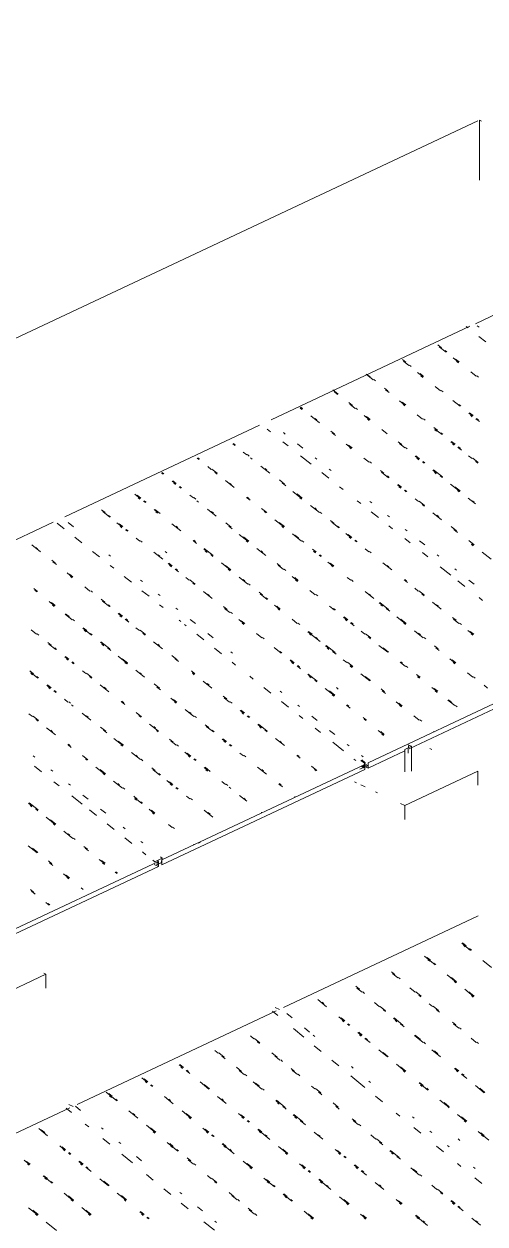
# Paper-space layout '03 3D Building and Roof' of a CAD drawing. Header units: millimetres. Extents: x 5 to 415, y 5 to 292.
# Drawn here: x 256.54 to 265.21, y 74.84 to 97.36 of the extents above; entities that cross this region are included whole.
import ezdxf

# ---------------------------------------------------------------- set-up
doc = ezdxf.new("R2010")
doc.units = ezdxf.units.MM
doc.layers.add('EXISTING', color=7, linetype='Continuous')
picture_1 = doc.add_image_def('image3.png', size_in_pixel=(1577, 763))

# ---------------------------------------------------------------- blocks, each defined once
blk = doc.blocks.new('SHEET_03')
at = {"layer": 'EXISTING', "color": 250, "lineweight": 9}
for p, q in [((226.052, 77.226), (265.07, 95.544)), ((265.102, 95.559), (265.102, 94.435)), ((265.102, 95.559), (265.141, 95.541)), ((265.024, 91.739), (268.799, 93.512)), ((261.185, 89.937), (264.923, 91.692)), ((264.854, 91.686), (264.888, 91.659)), ((265.094, 91.673), (265.061, 91.699)), ((265.087, 91.501), (265.22, 91.396)), ((264.388, 91.287), (264.322, 91.34)), ((264.343, 91.307), (264.476, 91.202)), ((264.488, 91.208), (264.455, 91.234)), ((263.72, 91.015), (263.653, 91.067)), ((263.674, 91.035), (263.773, 90.956)), ((264.608, 91.097), (264.708, 91.018)), ((264.72, 91.023), (264.654, 91.076)), ((264.705, 91.004), (264.672, 91.03)), ((262.972, 90.789), (263.105, 90.684)), ((263.051, 90.743), (263.017, 90.769)), ((263.819, 90.936), (263.786, 90.962)), ((263.939, 90.825), (264.039, 90.746)), ((264.052, 90.751), (263.985, 90.804)), ((264.036, 90.732), (264.003, 90.758)), ((264.94, 90.833), (265.04, 90.754)), ((265.086, 90.734), (265.052, 90.76)), ((263.15, 90.664), (263.117, 90.69)), ((263.383, 90.479), (263.316, 90.532)), ((264.271, 90.561), (264.371, 90.482)), ((262.448, 90.418), (262.349, 90.497)), ((262.369, 90.465), (262.436, 90.412)), ((263.337, 90.5), (263.403, 90.447)), ((264.417, 90.462), (264.383, 90.488)), ((261.764, 90.126), (261.73, 90.153)), ((261.734, 90.166), (261.767, 90.14)), ((261.776, 90.132), (261.743, 90.158)), ((261.779, 90.146), (261.746, 90.172)), ((262.714, 90.207), (262.647, 90.26)), ((262.668, 90.228), (262.768, 90.149)), ((262.711, 90.194), (262.677, 90.22)), ((262.813, 90.128), (262.78, 90.154)), ((263.602, 90.289), (263.702, 90.21)), ((263.715, 90.216), (263.648, 90.269)), ((263.699, 90.196), (263.666, 90.223)), ((264.603, 90.298), (264.736, 90.192)), ((264.749, 90.198), (264.715, 90.225)), ((261.933, 90.008), (262.099, 89.877)), ((262.045, 89.935), (262.012, 89.961)), ((262.934, 90.017), (263.033, 89.938)), ((263.046, 89.944), (262.979, 89.996)), ((263.03, 89.924), (262.997, 89.951)), ((263.934, 90.026), (264.034, 89.947)), ((264.08, 89.926), (264.047, 89.952)), ((264.902, 90.061), (264.968, 90.008)), ((264.981, 90.014), (264.915, 90.067)), ((264.965, 89.994), (264.932, 90.021)), ((265.035, 89.955), (265.101, 89.903)), ((265.081, 89.935), (265.047, 89.961)), ((257.309, 88.117), (260.969, 89.836)), ((261.11, 89.76), (261.177, 89.708)), ((261.45, 89.668), (261.417, 89.695)), ((262.377, 89.672), (262.31, 89.724)), ((262.331, 89.692), (262.397, 89.639)), ((263.266, 89.754), (263.365, 89.675)), ((264.312, 89.742), (264.246, 89.794)), ((264.296, 89.722), (264.263, 89.749)), ((264.266, 89.762), (264.399, 89.657)), ((264.412, 89.663), (264.378, 89.689)), ((260.466, 89.487), (260.499, 89.461)), ((260.509, 89.453), (260.475, 89.48)), ((260.512, 89.467), (260.479, 89.493)), ((261.409, 89.523), (261.509, 89.444)), ((261.782, 89.405), (261.682, 89.484)), ((262.597, 89.481), (262.696, 89.402)), ((262.709, 89.408), (262.642, 89.461)), ((262.693, 89.389), (262.66, 89.415)), ((263.643, 89.47), (263.577, 89.522)), ((263.597, 89.49), (263.697, 89.411)), ((263.64, 89.456), (263.607, 89.482)), ((263.743, 89.391), (263.71, 89.417)), ((264.565, 89.525), (264.632, 89.473)), ((264.644, 89.478), (264.578, 89.531)), ((264.628, 89.459), (264.595, 89.485)), ((264.698, 89.42), (264.764, 89.367)), ((264.74, 89.386), (264.707, 89.412)), ((264.744, 89.399), (264.71, 89.426)), ((259.797, 89.215), (259.83, 89.189)), ((259.843, 89.195), (259.81, 89.221)), ((260.665, 89.329), (260.732, 89.277)), ((260.777, 89.256), (260.744, 89.283)), ((260.798, 89.224), (260.831, 89.198)), ((261.741, 89.26), (261.94, 89.102)), ((262.048, 89.194), (262.014, 89.221)), ((262.929, 89.218), (263.028, 89.139)), ((263.896, 89.253), (263.963, 89.2)), ((263.975, 89.206), (263.909, 89.259)), ((263.96, 89.187), (263.926, 89.213)), ((264.897, 89.262), (264.964, 89.209)), ((265.076, 89.136), (264.976, 89.215)), ((259.996, 89.057), (260.063, 89.005)), ((260.175, 88.931), (260.075, 89.01)), ((260.129, 88.952), (260.162, 88.926)), ((260.997, 89.066), (261.163, 88.934)), ((261.109, 88.993), (261.076, 89.019)), ((262.313, 88.983), (262.28, 89.01)), ((263.074, 89.119), (263.041, 89.145)), ((263.306, 88.934), (263.24, 88.987)), ((263.261, 88.955), (263.393, 88.849)), ((264.029, 89.148), (264.062, 89.121)), ((264.075, 89.127), (264.042, 89.154)), ((264.228, 88.99), (264.295, 88.937)), ((264.407, 88.864), (264.241, 88.996)), ((265.03, 89.156), (265.063, 89.13)), ((265.072, 89.122), (265.039, 89.149)), ((259.128, 88.943), (259.161, 88.917)), ((259.174, 88.923), (259.141, 88.949)), ((259.327, 88.785), (259.394, 88.732)), ((259.406, 88.738), (259.34, 88.791)), ((259.391, 88.719), (259.358, 88.745)), ((260.172, 88.918), (260.138, 88.944)), ((260.328, 88.794), (260.494, 88.662)), ((260.44, 88.721), (260.407, 88.747)), ((261.441, 88.729), (261.342, 88.808)), ((261.396, 88.75), (261.462, 88.697)), ((262.139, 88.944), (262.272, 88.838)), ((263.406, 88.855), (263.373, 88.881)), ((264.291, 88.923), (264.258, 88.95)), ((264.361, 88.884), (264.394, 88.858)), ((264.404, 88.85), (264.37, 88.877)), ((264.56, 88.726), (264.726, 88.595)), ((258.625, 88.539), (258.725, 88.46)), ((258.737, 88.466), (258.671, 88.519)), ((259.46, 88.68), (259.493, 88.653)), ((259.506, 88.659), (259.473, 88.686)), ((259.659, 88.522), (259.726, 88.469)), ((261.595, 88.592), (261.761, 88.46)), ((261.773, 88.466), (261.674, 88.545)), ((262.471, 88.68), (262.538, 88.628)), ((263.559, 88.718), (263.626, 88.665)), ((263.638, 88.671), (263.572, 88.723)), ((263.623, 88.651), (263.589, 88.678)), ((263.692, 88.612), (263.725, 88.586)), ((263.738, 88.592), (263.705, 88.618)), ((264.739, 88.6), (264.639, 88.68)), ((264.723, 88.581), (264.69, 88.607)), ((264.735, 88.587), (264.702, 88.613)), ((258.722, 88.447), (258.689, 88.473)), ((258.791, 88.408), (258.825, 88.381)), ((258.837, 88.387), (258.804, 88.414)), ((259.771, 88.449), (259.738, 88.475)), ((259.792, 88.416), (259.825, 88.39)), ((260.727, 88.478), (260.793, 88.425)), ((260.772, 88.457), (260.739, 88.484)), ((261.758, 88.447), (261.724, 88.473)), ((261.927, 88.328), (262.093, 88.197)), ((262.039, 88.255), (262.006, 88.282)), ((262.803, 88.417), (262.87, 88.364)), ((263.077, 88.378), (263.043, 88.404)), ((263.891, 88.454), (263.958, 88.402)), ((264.07, 88.328), (263.97, 88.407)), ((264.024, 88.349), (264.057, 88.323)), ((264.067, 88.315), (264.033, 88.341)), ((264.892, 88.463), (265.025, 88.358)), ((265.004, 88.39), (264.971, 88.416)), ((258.069, 88.194), (258.002, 88.247)), ((258.023, 88.215), (258.156, 88.109)), ((258.168, 88.115), (258.135, 88.141)), ((258.99, 88.25), (259.057, 88.197)), ((259.103, 88.176), (259.003, 88.255)), ((259.054, 88.183), (259.021, 88.21)), ((259.991, 88.258), (260.157, 88.127)), ((260.103, 88.185), (260.07, 88.212)), ((261.104, 88.194), (261.005, 88.273)), ((261.059, 88.214), (261.092, 88.188)), ((261.258, 88.056), (261.424, 87.925)), ((262.138, 88.176), (262.105, 88.203)), ((263.069, 88.206), (263.202, 88.101)), ((263.409, 88.114), (263.375, 88.141)), ((264.223, 88.191), (264.389, 88.059)), ((264.335, 88.118), (264.302, 88.144)), ((255.32, 87.184), (257.092, 88.016)), ((257.167, 87.993), (257.3, 87.888)), ((257.474, 87.927), (257.374, 88.006)), ((258.288, 88.004), (258.388, 87.925)), ((258.4, 87.931), (258.334, 87.983)), ((258.385, 87.911), (258.352, 87.938)), ((258.454, 87.872), (258.488, 87.846)), ((258.5, 87.852), (258.467, 87.878)), ((259.322, 87.986), (259.488, 87.855)), ((259.435, 87.913), (259.401, 87.939)), ((260.435, 87.922), (260.336, 88.001)), ((260.39, 87.942), (260.456, 87.89)), ((260.432, 87.908), (260.399, 87.935)), ((261.436, 87.931), (261.337, 88.01)), ((261.421, 87.911), (261.387, 87.937)), ((262.371, 87.992), (262.304, 88.045)), ((262.325, 88.012), (262.458, 87.907)), ((262.47, 87.913), (262.437, 87.939)), ((263.401, 87.943), (263.467, 87.89)), ((263.741, 87.851), (263.707, 87.877)), ((264.667, 87.854), (264.568, 87.933)), ((264.622, 87.875), (264.688, 87.822)), ((257.499, 87.73), (257.632, 87.624)), ((258.654, 87.714), (258.72, 87.661)), ((258.766, 87.641), (258.732, 87.667)), ((259.721, 87.67), (259.787, 87.617)), ((259.766, 87.65), (259.733, 87.676)), ((260.589, 87.784), (260.755, 87.653)), ((260.767, 87.658), (260.668, 87.737)), ((260.752, 87.639), (260.719, 87.665)), ((261.59, 87.793), (261.756, 87.661)), ((261.702, 87.72), (261.635, 87.772)), ((261.699, 87.706), (261.665, 87.733)), ((261.801, 87.641), (261.768, 87.667)), ((262.591, 87.802), (262.69, 87.723)), ((262.703, 87.729), (262.636, 87.781)), ((262.687, 87.709), (262.654, 87.735)), ((262.757, 87.67), (262.79, 87.644)), ((262.802, 87.649), (262.769, 87.676)), ((263.7, 87.706), (263.799, 87.627)), ((264.073, 87.587), (263.973, 87.666)), ((264.999, 87.591), (264.9, 87.67)), ((264.954, 87.611), (264.987, 87.585)), ((256.689, 87.588), (256.855, 87.457)), ((256.801, 87.515), (256.768, 87.542)), ((257.831, 87.466), (257.964, 87.361)), ((258.171, 87.374), (258.138, 87.401)), ((258.985, 87.451), (259.151, 87.319)), ((259.098, 87.378), (259.064, 87.404)), ((259.227, 87.438), (259.194, 87.464)), ((259.92, 87.512), (259.986, 87.459)), ((260.098, 87.386), (259.932, 87.518)), ((259.983, 87.446), (259.95, 87.472)), ((260.053, 87.407), (260.086, 87.38)), ((260.095, 87.373), (260.062, 87.399)), ((260.921, 87.521), (261.087, 87.389)), ((261.033, 87.448), (261, 87.474)), ((262.034, 87.456), (261.967, 87.509)), ((262.018, 87.437), (261.985, 87.463)), ((261.988, 87.477), (262.021, 87.451)), ((262.088, 87.398), (262.121, 87.372)), ((262.133, 87.377), (262.1, 87.404)), ((262.956, 87.512), (263.022, 87.459)), ((263.068, 87.439), (263.035, 87.465)), ((264.032, 87.443), (264.131, 87.363)), ((264.338, 87.377), (264.305, 87.403)), ((264.984, 87.571), (264.95, 87.598)), ((265.153, 87.453), (265.319, 87.322)), ((257.133, 87.252), (257.067, 87.304)), ((257.087, 87.272), (257.154, 87.22)), ((258.163, 87.203), (258.23, 87.15)), ((259.251, 87.24), (259.317, 87.187)), ((259.33, 87.193), (259.264, 87.246)), ((259.314, 87.174), (259.281, 87.2)), ((260.252, 87.249), (260.418, 87.117)), ((260.43, 87.123), (260.331, 87.202)), ((261.365, 87.184), (261.298, 87.237)), ((261.319, 87.205), (261.419, 87.126)), ((262.254, 87.266), (262.353, 87.187)), ((262.366, 87.193), (262.299, 87.246)), ((262.35, 87.174), (262.317, 87.2)), ((263.288, 87.249), (263.454, 87.117)), ((263.4, 87.175), (263.367, 87.202)), ((264.364, 87.179), (264.563, 87.021)), ((257.353, 87.062), (257.452, 86.983)), ((257.465, 86.988), (257.399, 87.041)), ((257.449, 86.969), (257.416, 86.995)), ((258.429, 86.992), (258.562, 86.887)), ((258.768, 86.9), (258.735, 86.926)), ((259.384, 87.135), (259.45, 87.082)), ((259.426, 87.101), (259.393, 87.127)), ((259.43, 87.114), (259.396, 87.141)), ((259.583, 86.977), (259.649, 86.924)), ((259.761, 86.851), (259.662, 86.93)), ((260.415, 87.103), (260.382, 87.13)), ((260.584, 86.985), (260.75, 86.854)), ((260.693, 86.899), (260.66, 86.925)), ((260.696, 86.912), (260.663, 86.939)), ((261.464, 87.105), (261.431, 87.132)), ((261.585, 86.994), (261.684, 86.915)), ((261.697, 86.921), (261.63, 86.974)), ((261.681, 86.901), (261.648, 86.928)), ((262.619, 86.976), (262.685, 86.924)), ((262.731, 86.903), (262.698, 86.93)), ((263.686, 86.932), (263.752, 86.88)), ((263.732, 86.912), (263.699, 86.938)), ((264.67, 87.113), (264.637, 87.14)), ((265.002, 86.85), (264.902, 86.929)), ((256.796, 86.716), (256.73, 86.769)), ((256.75, 86.737), (256.784, 86.71)), ((257.685, 86.798), (257.784, 86.719)), ((257.83, 86.699), (257.797, 86.725)), ((258.761, 86.729), (258.894, 86.623)), ((259.716, 86.871), (259.749, 86.845)), ((259.915, 86.713), (260.081, 86.582)), ((260.796, 86.833), (260.762, 86.86)), ((261.028, 86.649), (260.962, 86.701)), ((261.917, 86.731), (262.016, 86.652)), ((262.951, 86.713), (263.117, 86.581)), ((263.885, 86.774), (263.952, 86.722)), ((264.064, 86.649), (263.964, 86.728)), ((264.696, 86.916), (264.828, 86.81)), ((257.016, 86.526), (257.116, 86.447)), ((257.128, 86.453), (257.062, 86.506)), ((258.062, 86.514), (257.996, 86.567)), ((258.017, 86.535), (258.15, 86.429)), ((259.1, 86.637), (259.067, 86.663)), ((260.027, 86.64), (259.994, 86.666)), ((260.982, 86.669), (261.115, 86.564)), ((261.127, 86.57), (261.094, 86.596)), ((262.062, 86.631), (262.029, 86.658)), ((263.063, 86.64), (263.03, 86.666)), ((263.216, 86.502), (263.283, 86.45)), ((263.395, 86.376), (263.229, 86.508)), ((264.018, 86.669), (264.051, 86.643)), ((264.061, 86.635), (264.027, 86.661)), ((264.217, 86.511), (264.383, 86.379)), ((265.094, 86.6), (265.16, 86.547)), ((257.112, 86.433), (257.079, 86.46)), ((257.315, 86.289), (257.447, 86.184)), ((257.394, 86.242), (257.327, 86.295)), ((257.39, 86.229), (257.357, 86.255)), ((258.162, 86.435), (258.129, 86.462)), ((258.316, 86.298), (258.382, 86.245)), ((258.394, 86.251), (258.328, 86.304)), ((258.379, 86.231), (258.346, 86.258)), ((259.093, 86.465), (259.159, 86.413)), ((259.432, 86.373), (259.399, 86.4)), ((260.359, 86.377), (260.293, 86.429)), ((260.313, 86.397), (260.413, 86.318)), ((260.459, 86.298), (260.425, 86.324)), ((261.248, 86.459), (261.347, 86.38)), ((261.36, 86.385), (261.293, 86.438)), ((261.344, 86.366), (261.311, 86.392)), ((262.282, 86.441), (262.381, 86.362)), ((262.394, 86.368), (262.361, 86.394)), ((263.28, 86.436), (263.246, 86.462)), ((263.349, 86.397), (263.415, 86.344)), ((263.392, 86.363), (263.358, 86.389)), ((264.329, 86.438), (264.296, 86.464)), ((257.493, 86.163), (257.46, 86.19)), ((257.647, 86.026), (257.813, 85.894)), ((257.726, 85.979), (257.659, 86.031)), ((258.448, 86.192), (258.515, 86.14)), ((258.494, 86.172), (258.461, 86.198)), ((258.648, 86.034), (258.714, 85.982)), ((259.458, 86.176), (259.491, 86.149)), ((259.557, 86.097), (259.591, 86.07)), ((259.764, 86.11), (259.665, 86.189)), ((260.579, 86.186), (260.678, 86.107)), ((260.691, 86.113), (260.625, 86.166)), ((260.675, 86.094), (260.642, 86.12)), ((261.58, 86.195), (261.679, 86.116)), ((261.725, 86.096), (261.692, 86.122)), ((262.547, 86.23), (262.614, 86.178)), ((262.626, 86.183), (262.56, 86.236)), ((262.611, 86.164), (262.577, 86.19)), ((262.68, 86.125), (262.747, 86.072)), ((262.726, 86.104), (262.693, 86.131)), ((263.548, 86.239), (263.714, 86.107)), ((263.727, 86.113), (263.627, 86.192)), ((263.711, 86.094), (263.678, 86.12)), ((264.661, 86.175), (264.595, 86.227)), ((264.616, 86.195), (264.715, 86.116)), ((264.658, 86.161), (264.625, 86.187)), ((264.761, 86.095), (264.728, 86.122)), ((256.679, 85.991), (256.779, 85.912)), ((256.824, 85.891), (256.791, 85.917)), ((257.71, 85.959), (257.677, 85.986)), ((257.825, 85.9), (257.792, 85.926)), ((258.826, 85.909), (258.726, 85.988)), ((258.78, 85.929), (258.813, 85.903)), ((258.823, 85.895), (258.79, 85.921)), ((259.79, 85.912), (259.923, 85.807)), ((260.096, 85.846), (259.997, 85.926)), ((260.911, 85.923), (261.01, 85.844)), ((261.056, 85.824), (261.023, 85.85)), ((261.879, 85.958), (262.111, 85.774)), ((261.957, 85.911), (261.891, 85.964)), ((261.942, 85.892), (261.909, 85.918)), ((262.057, 85.832), (262.024, 85.859)), ((262.879, 85.967), (262.946, 85.914)), ((263.058, 85.841), (262.958, 85.92)), ((263.012, 85.861), (263.045, 85.835)), ((263.055, 85.827), (263.021, 85.854)), ((263.88, 85.976), (264.046, 85.844)), ((263.992, 85.902), (263.959, 85.929)), ((264.092, 85.823), (264.059, 85.85)), ((264.881, 85.984), (264.981, 85.905)), ((264.993, 85.911), (264.927, 85.964)), ((264.978, 85.892), (264.944, 85.918)), ((257.057, 85.707), (256.99, 85.759)), ((257.011, 85.727), (257.144, 85.622)), ((257.156, 85.628), (257.123, 85.654)), ((257.979, 85.762), (258.045, 85.71)), ((258.157, 85.636), (257.991, 85.768)), ((258.042, 85.696), (258.009, 85.722)), ((258.111, 85.657), (258.178, 85.604)), ((258.154, 85.623), (258.121, 85.649)), ((258.979, 85.771), (259.145, 85.639)), ((259.092, 85.698), (259.058, 85.724)), ((260.122, 85.649), (260.255, 85.543)), ((260.461, 85.557), (260.428, 85.583)), ((261.243, 85.66), (261.376, 85.554)), ((261.388, 85.56), (261.355, 85.587)), ((262.21, 85.695), (262.277, 85.642)), ((262.389, 85.569), (262.223, 85.701)), ((262.274, 85.628), (262.241, 85.655)), ((262.343, 85.589), (262.41, 85.537)), ((262.386, 85.555), (262.353, 85.582)), ((263.211, 85.703), (263.377, 85.572)), ((263.39, 85.578), (263.29, 85.657)), ((264.324, 85.639), (264.258, 85.692)), ((264.279, 85.659), (264.345, 85.607)), ((257.31, 85.49), (257.376, 85.437)), ((257.389, 85.443), (257.322, 85.496)), ((257.373, 85.424), (257.34, 85.45)), ((257.442, 85.385), (257.476, 85.358)), ((257.488, 85.364), (257.455, 85.391)), ((258.311, 85.499), (258.477, 85.367)), ((258.489, 85.373), (258.389, 85.452)), ((258.473, 85.354), (258.44, 85.38)), ((258.486, 85.359), (258.453, 85.386)), ((259.423, 85.434), (259.324, 85.513)), ((259.378, 85.455), (259.444, 85.402)), ((260.454, 85.385), (260.52, 85.333)), ((261.542, 85.423), (261.608, 85.37)), ((261.62, 85.376), (261.554, 85.428)), ((261.605, 85.356), (261.572, 85.383)), ((262.542, 85.431), (262.609, 85.379)), ((262.721, 85.305), (262.621, 85.385)), ((263.61, 85.387), (263.709, 85.308)), ((263.652, 85.353), (263.619, 85.38)), ((263.655, 85.367), (263.622, 85.393)), ((264.544, 85.449), (264.644, 85.37)), ((264.656, 85.376), (264.59, 85.428)), ((264.641, 85.356), (264.607, 85.382)), ((256.72, 85.171), (256.653, 85.224)), ((256.704, 85.152), (256.671, 85.178)), ((256.674, 85.192), (256.807, 85.086)), ((257.642, 85.227), (257.708, 85.174)), ((257.82, 85.101), (257.721, 85.18)), ((258.643, 85.235), (258.808, 85.104)), ((258.755, 85.162), (258.721, 85.189)), ((259.755, 85.171), (259.689, 85.224)), ((259.74, 85.152), (259.707, 85.178)), ((259.71, 85.191), (259.743, 85.165)), ((260.786, 85.122), (260.852, 85.069)), ((261.674, 85.317), (261.741, 85.265)), ((261.72, 85.297), (261.687, 85.323)), ((261.874, 85.159), (261.94, 85.107)), ((262.052, 85.033), (261.886, 85.165)), ((262.705, 85.286), (262.672, 85.312)), ((262.675, 85.326), (262.708, 85.3)), ((262.718, 85.292), (262.685, 85.318)), ((262.874, 85.168), (263.04, 85.036)), ((263.008, 83.498), (266.822, 85.289)), ((263.755, 85.288), (263.722, 85.314)), ((263.778, 83.762), (266.822, 85.191)), ((263.987, 85.104), (263.921, 85.156)), ((263.942, 85.124), (263.975, 85.098)), ((264.876, 85.185), (264.976, 85.106)), ((256.819, 85.092), (256.786, 85.119)), ((256.973, 84.955), (257.039, 84.902)), ((257.052, 84.908), (256.985, 84.96)), ((257.036, 84.888), (257.003, 84.915)), ((257.774, 85.121), (257.808, 85.095)), ((257.817, 85.087), (257.784, 85.114)), ((257.974, 84.963), (258.14, 84.832)), ((258.086, 84.89), (258.052, 84.917)), ((259.087, 84.899), (258.987, 84.978)), ((259.041, 84.919), (259.107, 84.867)), ((259.909, 85.033), (260.075, 84.902)), ((260.021, 84.96), (259.988, 84.987)), ((261.051, 84.911), (261.184, 84.806)), ((261.937, 85.093), (261.904, 85.119)), ((262.006, 85.054), (262.039, 85.028)), ((262.049, 85.02), (262.016, 85.046)), ((262.447, 84.883), (262.414, 84.909)), ((263.053, 85.042), (262.953, 85.121)), ((263.972, 85.084), (263.938, 85.11)), ((264.207, 84.913), (264.307, 84.834)), ((265.021, 85.086), (264.988, 85.112)), ((265.254, 84.902), (265.187, 84.954)), ((257.106, 84.849), (257.139, 84.823)), ((257.148, 84.815), (257.115, 84.842)), ((257.151, 84.829), (257.118, 84.855)), ((257.305, 84.691), (257.371, 84.639)), ((259.306, 84.709), (259.406, 84.63)), ((259.418, 84.636), (259.352, 84.688)), ((260.353, 84.697), (260.287, 84.75)), ((260.307, 84.717), (260.407, 84.638)), ((260.35, 84.683), (260.317, 84.71)), ((261.391, 84.819), (261.358, 84.846)), ((262.205, 84.896), (262.371, 84.764)), ((262.384, 84.77), (262.284, 84.849)), ((262.368, 84.751), (262.335, 84.777)), ((262.381, 84.756), (262.348, 84.783)), ((263.318, 84.831), (263.252, 84.884)), ((263.273, 84.852), (263.339, 84.799)), ((264.319, 84.84), (264.253, 84.893)), ((264.304, 84.821), (264.27, 84.847)), ((264.506, 84.676), (264.639, 84.571)), ((264.585, 84.629), (264.518, 84.682)), ((257.417, 84.618), (257.384, 84.644)), ((257.437, 84.586), (257.471, 84.56)), ((258.372, 84.647), (258.438, 84.595)), ((258.418, 84.627), (258.384, 84.653)), ((259.403, 84.616), (259.37, 84.642)), ((259.572, 84.498), (259.738, 84.366)), ((259.684, 84.425), (259.651, 84.451)), ((260.453, 84.618), (260.419, 84.644)), ((260.606, 84.48), (260.672, 84.428)), ((260.685, 84.434), (260.619, 84.486)), ((261.383, 84.648), (261.516, 84.543)), ((261.723, 84.556), (261.69, 84.582)), ((262.604, 84.58), (262.67, 84.527)), ((262.649, 84.559), (262.616, 84.586)), ((263.538, 84.641), (263.638, 84.562)), ((263.65, 84.568), (263.584, 84.621)), ((263.635, 84.549), (263.602, 84.575)), ((264.582, 84.616), (264.548, 84.642)), ((264.684, 84.55), (264.651, 84.577)), ((256.636, 84.419), (256.702, 84.366)), ((256.814, 84.293), (256.715, 84.372)), ((256.769, 84.314), (256.802, 84.287)), ((256.811, 84.28), (256.778, 84.306)), ((257.637, 84.428), (257.803, 84.296)), ((257.749, 84.355), (257.716, 84.381)), ((258.75, 84.363), (258.65, 84.442)), ((258.704, 84.384), (258.737, 84.358)), ((258.903, 84.226), (259.069, 84.094)), ((259.784, 84.346), (259.75, 84.372)), ((260.669, 84.414), (260.636, 84.44)), ((260.739, 84.375), (260.772, 84.349)), ((260.785, 84.355), (260.751, 84.381)), ((261.116, 84.091), (260.95, 84.223)), ((261.715, 84.385), (261.782, 84.332)), ((262.055, 84.292), (261.955, 84.372)), ((262.981, 84.296), (262.915, 84.349)), ((262.936, 84.316), (262.969, 84.29)), ((263.87, 84.378), (263.97, 84.299)), ((264.016, 84.278), (263.982, 84.305)), ((256.968, 84.156), (257.134, 84.024)), ((257.08, 84.083), (257.047, 84.109)), ((258.081, 84.091), (257.981, 84.17)), ((258.035, 84.112), (258.101, 84.059)), ((259.015, 84.153), (258.982, 84.179)), ((259.066, 84.081), (259.033, 84.107)), ((260.016, 84.161), (259.95, 84.214)), ((259.97, 84.182), (260.103, 84.077)), ((260.116, 84.082), (260.082, 84.109)), ((260.938, 84.217), (261.004, 84.164)), ((261.001, 84.151), (260.968, 84.177)), ((261.071, 84.112), (261.104, 84.085)), ((261.113, 84.077), (261.08, 84.104)), ((262.014, 84.148), (262.113, 84.068)), ((262.387, 84.029), (262.287, 84.108)), ((263.201, 84.106), (263.301, 84.027)), ((263.313, 84.033), (263.247, 84.085)), ((263.298, 84.013), (263.265, 84.039)), ((264.235, 84.088), (264.232, 84.074)), ((257.366, 83.84), (257.432, 83.787)), ((257.412, 83.819), (257.379, 83.846)), ((258.234, 83.954), (258.4, 83.822)), ((258.413, 83.828), (258.313, 83.907)), ((258.397, 83.808), (258.364, 83.835)), ((259.347, 83.889), (259.281, 83.942)), ((259.301, 83.91), (259.401, 83.831)), ((259.344, 83.876), (259.311, 83.902)), ((259.447, 83.81), (259.414, 83.837)), ((260.269, 83.945), (260.335, 83.892)), ((260.348, 83.898), (260.282, 83.951)), ((260.332, 83.879), (260.299, 83.905)), ((260.402, 83.839), (260.435, 83.813)), ((260.448, 83.819), (260.414, 83.845)), ((261.27, 83.954), (261.436, 83.822)), ((261.382, 83.88), (261.349, 83.907)), ((262.346, 83.884), (262.545, 83.726)), ((262.652, 83.818), (262.619, 83.845)), ((263.697, 83.751), (263.822, 83.81)), ((263.822, 83.81), (263.76, 83.839)), ((263.76, 83.761), (263.775, 83.829)), ((263.822, 83.342), (263.822, 83.81)), ((256.751, 83.605), (256.717, 83.631)), ((257.744, 83.556), (257.644, 83.635)), ((257.698, 83.576), (257.731, 83.55)), ((258.566, 83.69), (258.732, 83.559)), ((258.678, 83.617), (258.645, 83.644)), ((258.778, 83.538), (258.745, 83.565)), ((259.567, 83.699), (259.667, 83.62)), ((259.679, 83.626), (259.613, 83.679)), ((259.663, 83.606), (259.63, 83.633)), ((259.733, 83.567), (259.766, 83.541)), ((259.779, 83.547), (259.745, 83.573)), ((260.601, 83.681), (260.667, 83.629)), ((260.713, 83.608), (260.68, 83.635)), ((261.668, 83.637), (261.735, 83.585)), ((261.714, 83.617), (261.681, 83.643)), ((262.744, 83.568), (262.777, 83.542)), ((262.918, 83.608), (262.885, 83.634)), ((262.955, 83.499), (262.889, 83.552)), ((263.008, 83.401), (263.701, 83.726)), ((263.697, 83.751), (263.697, 83.33)), ((263.762, 83.682), (263.76, 83.761)), ((264.207, 83.747), (264.168, 83.766)), ((256.743, 83.434), (256.876, 83.328)), ((257.083, 83.342), (257.049, 83.368)), ((257.897, 83.418), (258.063, 83.287)), ((258.076, 83.292), (257.976, 83.371)), ((259.01, 83.354), (258.944, 83.406)), ((258.964, 83.374), (259.097, 83.269)), ((259.131, 81.678), (262.945, 83.469)), ((259.131, 81.581), (262.945, 83.371)), ((259.932, 83.409), (259.999, 83.357)), ((260.044, 83.336), (259.945, 83.415)), ((259.995, 83.343), (259.962, 83.369)), ((260.933, 83.418), (261.099, 83.286)), ((261.045, 83.345), (261.012, 83.371)), ((262.046, 83.354), (261.946, 83.433)), ((262, 83.374), (262.033, 83.348)), ((262.857, 83.378), (262.935, 83.414)), ((262.873, 83.545), (262.939, 83.492)), ((262.887, 83.433), (262.92, 83.407)), ((262.935, 83.414), (262.902, 83.441)), ((262.939, 83.492), (262.92, 83.407)), ((262.92, 83.407), (262.998, 83.444)), ((262.93, 83.437), (262.968, 83.455)), ((262.93, 83.437), (263.008, 83.401)), ((262.935, 83.414), (262.955, 83.499)), ((262.945, 83.469), (262.945, 83.371)), ((262.965, 83.47), (262.998, 83.444)), ((263.008, 83.401), (263.008, 83.498)), ((263.697, 82.697), (265.071, 83.342)), ((265.071, 83.082), (265.071, 83.342)), ((257.108, 83.144), (257.208, 83.065)), ((257.415, 83.078), (257.381, 83.105)), ((258.06, 83.273), (258.027, 83.299)), ((258.229, 83.155), (258.395, 83.023)), ((258.341, 83.082), (258.308, 83.108)), ((259.11, 83.275), (259.077, 83.301)), ((259.23, 83.164), (259.33, 83.085)), ((259.342, 83.09), (259.276, 83.143)), ((259.326, 83.071), (259.293, 83.097)), ((260.264, 83.146), (260.33, 83.093)), ((260.376, 83.073), (260.343, 83.099)), ((261.331, 83.102), (261.398, 83.049)), ((261.377, 83.082), (261.344, 83.108)), ((262.755, 83.139), (262.794, 83.121)), ((257.44, 82.881), (257.639, 82.723)), ((257.747, 82.815), (257.647, 82.894)), ((258.338, 83.068), (258.305, 83.094)), ((258.441, 83.003), (258.408, 83.029)), ((258.673, 82.818), (258.607, 82.871)), ((259.396, 83.032), (259.429, 83.006)), ((259.442, 83.011), (259.409, 83.038)), ((259.595, 82.874), (259.662, 82.821)), ((260.397, 83.041), (260.43, 83.014)), ((260.596, 82.883), (260.729, 82.777)), ((261.374, 83.068), (261.341, 83.094)), ((262.873, 83.084), (262.951, 83.047)), ((263.148, 82.955), (263.187, 82.937)), ((256.63, 82.739), (256.696, 82.687)), ((256.808, 82.614), (256.642, 82.745)), ((256.693, 82.673), (256.66, 82.699)), ((258.658, 82.799), (258.624, 82.825)), ((258.628, 82.839), (258.76, 82.733)), ((258.773, 82.739), (258.74, 82.766)), ((259.707, 82.801), (259.674, 82.827)), ((260.708, 82.809), (260.675, 82.836)), ((261.63, 82.865), (261.627, 82.851)), ((263.619, 82.734), (263.697, 82.697)), ((263.697, 82.697), (263.697, 82.437)), ((256.763, 82.634), (256.796, 82.608)), ((256.805, 82.6), (256.772, 82.626)), ((256.962, 82.476), (257.128, 82.344)), ((257.14, 82.35), (257.041, 82.429)), ((257.772, 82.617), (257.905, 82.512)), ((258.079, 82.552), (257.979, 82.631)), ((258.893, 82.628), (258.993, 82.549)), ((259.005, 82.555), (258.939, 82.608)), ((258.99, 82.535), (258.956, 82.562)), ((259.927, 82.61), (260.093, 82.479)), ((260.039, 82.537), (260.006, 82.564)), ((261.004, 82.559), (261.007, 82.572)), ((257.125, 82.331), (257.091, 82.357)), ((257.294, 82.213), (257.46, 82.081)), ((258.104, 82.354), (258.237, 82.248)), ((258.444, 82.262), (258.41, 82.288)), ((259.258, 82.338), (259.325, 82.286)), ((259.37, 82.265), (259.337, 82.292)), ((257.406, 82.139), (257.373, 82.166)), ((257.505, 82.06), (257.472, 82.087)), ((258.436, 82.09), (258.569, 81.985)), ((258.776, 81.998), (258.742, 82.025)), ((259.732, 81.962), (259.735, 81.975)), ((259.824, 81.991), (259.863, 82.01)), ((256.625, 81.94), (256.791, 81.809)), ((256.803, 81.815), (256.704, 81.894)), ((257.738, 81.876), (257.671, 81.929)), ((257.692, 81.896), (257.758, 81.844)), ((258.768, 81.827), (258.834, 81.774)), ((255.254, 79.858), (259.069, 81.649)), ((255.64, 79.942), (259.069, 81.551)), ((257.069, 81.604), (257.002, 81.657)), ((257.023, 81.624), (257.089, 81.572)), ((257.958, 81.686), (258.057, 81.607)), ((258.07, 81.613), (258.003, 81.665)), ((258.054, 81.593), (258.021, 81.619)), ((258.967, 81.669), (259, 81.643)), ((259.069, 81.551), (258.99, 81.588)), ((259.078, 81.679), (259, 81.643)), ((259.063, 81.672), (259.043, 81.587)), ((259.043, 81.587), (259.121, 81.624)), ((259.141, 81.709), (259.063, 81.672)), ((259.069, 81.649), (259.069, 81.551)), ((259.141, 81.709), (259.108, 81.735)), ((259.121, 81.624), (259.141, 81.709)), ((259.131, 81.581), (259.131, 81.678)), ((257.289, 81.414), (257.388, 81.335)), ((257.401, 81.341), (257.334, 81.393)), ((257.385, 81.321), (257.352, 81.347)), ((258.256, 81.449), (258.29, 81.422)), ((258.302, 81.428), (258.269, 81.455)), ((256.732, 81.068), (256.665, 81.121)), ((256.686, 81.089), (256.753, 81.036)), ((257.621, 81.15), (257.654, 81.124)), ((256.952, 80.878), (257.018, 80.826)), ((257.031, 80.831), (256.997, 80.858)), ((261.42, 78.907), (265.08, 80.626)), ((264.772, 80.114), (264.936, 79.979)), ((264.85, 80.066), (264.785, 80.12)), ((264.834, 80.047), (264.802, 80.074)), ((264.949, 79.985), (264.916, 80.012)), ((264.071, 79.869), (264.268, 79.708)), ((264.182, 79.794), (264.116, 79.848)), ((264.166, 79.775), (264.133, 79.802)), ((264.28, 79.714), (264.247, 79.741)), ((265.166, 79.791), (265.329, 79.656)), ((255.579, 78.886), (256.953, 79.531)), ((256.953, 79.531), (256.914, 79.549)), ((256.953, 79.271), (256.953, 79.531)), ((263.513, 79.523), (263.448, 79.577)), ((263.468, 79.544), (263.566, 79.463)), ((264.497, 79.519), (264.661, 79.385)), ((262.845, 79.251), (262.779, 79.305)), ((262.8, 79.272), (262.898, 79.192)), ((263.612, 79.442), (263.579, 79.469)), ((263.796, 79.275), (263.894, 79.194)), ((264.673, 79.39), (264.575, 79.471)), ((264.657, 79.371), (264.625, 79.398)), ((264.67, 79.377), (264.637, 79.404)), ((262.066, 79.055), (262.23, 78.92)), ((262.842, 79.238), (262.809, 79.265)), ((262.943, 79.171), (262.91, 79.198)), ((264.005, 79.119), (263.907, 79.2)), ((263.96, 79.14), (263.992, 79.113)), ((264.001, 79.106), (263.969, 79.132)), ((264.825, 79.25), (264.988, 79.115)), ((265.001, 79.121), (264.903, 79.202)), ((264.985, 79.102), (264.952, 79.129)), ((257.543, 77.087), (261.28, 78.842)), ((261.213, 78.835), (261.311, 78.754)), ((261.343, 78.871), (261.264, 78.908)), ((262.176, 78.98), (262.144, 79.007)), ((263.127, 79.003), (263.226, 78.922)), ((263.336, 78.847), (263.238, 78.928)), ((263.291, 78.868), (263.324, 78.842)), ((263.333, 78.834), (263.3, 78.861)), ((264.156, 78.978), (264.222, 78.925)), ((264.333, 78.85), (264.234, 78.93)), ((264.287, 78.871), (264.353, 78.817)), ((264.329, 78.836), (264.296, 78.863)), ((261.582, 78.713), (261.484, 78.793)), ((262.459, 78.732), (262.557, 78.651)), ((262.57, 78.657), (262.504, 78.711)), ((262.554, 78.637), (262.521, 78.664)), ((262.623, 78.597), (262.655, 78.57)), ((262.668, 78.576), (262.635, 78.603)), ((263.488, 78.707), (263.553, 78.653)), ((263.664, 78.578), (263.5, 78.713)), ((263.55, 78.64), (263.517, 78.667)), ((263.619, 78.599), (263.684, 78.545)), ((263.661, 78.565), (263.628, 78.592)), ((264.66, 78.58), (264.595, 78.634)), ((264.615, 78.601), (264.713, 78.521)), ((260.797, 78.375), (260.863, 78.321)), ((261.606, 78.512), (261.802, 78.35)), ((261.91, 78.443), (261.812, 78.524)), ((262.008, 78.362), (261.976, 78.389)), ((262.819, 78.435), (262.885, 78.381)), ((262.897, 78.387), (262.832, 78.441)), ((262.881, 78.368), (262.849, 78.395)), ((263.881, 78.384), (264.045, 78.249)), ((263.992, 78.309), (263.893, 78.39)), ((264.758, 78.499), (264.726, 78.526)), ((260.974, 78.246), (260.875, 78.327)), ((260.928, 78.267), (260.961, 78.24)), ((260.97, 78.233), (260.938, 78.259)), ((261.999, 78.189), (262.13, 78.081)), ((262.95, 78.328), (263.049, 78.247)), ((262.996, 78.307), (262.963, 78.333)), ((263.988, 78.295), (263.956, 78.322)), ((264.09, 78.228), (264.057, 78.255)), ((264.943, 78.332), (265.041, 78.251)), ((265.086, 78.23), (265.053, 78.257)), ((260.129, 78.103), (260.194, 78.049)), ((260.305, 77.974), (260.207, 78.055)), ((260.26, 77.995), (260.325, 77.942)), ((260.302, 77.961), (260.269, 77.988)), ((261.301, 77.977), (261.203, 78.057)), ((261.256, 77.998), (261.354, 77.917)), ((261.4, 77.896), (261.367, 77.923)), ((262.327, 77.919), (262.458, 77.812)), ((263.212, 78.112), (263.376, 77.978)), ((263.389, 77.983), (263.29, 78.064)), ((264.209, 78.114), (264.372, 77.98)), ((264.319, 78.039), (264.254, 78.093)), ((264.316, 78.026), (264.283, 78.053)), ((259.46, 77.832), (259.526, 77.778)), ((259.538, 77.784), (259.473, 77.838)), ((259.523, 77.764), (259.49, 77.791)), ((259.591, 77.724), (259.657, 77.67)), ((259.637, 77.703), (259.604, 77.73)), ((260.633, 77.705), (260.535, 77.786)), ((260.588, 77.726), (260.686, 77.645)), ((261.629, 77.707), (261.563, 77.761)), ((261.584, 77.728), (261.682, 77.648)), ((261.626, 77.694), (261.593, 77.721)), ((262.729, 77.77), (262.696, 77.797)), ((263.54, 77.843), (263.704, 77.708)), ((263.716, 77.714), (263.618, 77.795)), ((263.7, 77.695), (263.668, 77.722)), ((264.634, 77.764), (264.7, 77.71)), ((264.712, 77.716), (264.647, 77.77)), ((264.697, 77.697), (264.664, 77.724)), ((258.759, 77.587), (258.857, 77.506)), ((258.87, 77.512), (258.804, 77.566)), ((258.854, 77.493), (258.821, 77.52)), ((259.854, 77.509), (260.017, 77.374)), ((260.731, 77.624), (260.698, 77.651)), ((260.85, 77.511), (261.014, 77.376)), ((260.96, 77.436), (260.895, 77.49)), ((261.727, 77.626), (261.694, 77.653)), ((262.687, 77.623), (262.949, 77.408)), ((263.057, 77.501), (263.024, 77.527)), ((263.966, 77.493), (264.13, 77.358)), ((264.044, 77.445), (263.978, 77.499)), ((264.766, 77.656), (264.864, 77.576)), ((264.811, 77.635), (264.778, 77.662)), ((258.091, 77.316), (258.287, 77.154)), ((258.201, 77.241), (258.136, 77.295)), ((258.186, 77.221), (258.153, 77.248)), ((258.923, 77.452), (258.956, 77.426)), ((258.968, 77.431), (258.935, 77.458)), ((260.03, 77.38), (259.932, 77.461)), ((260.957, 77.422), (260.924, 77.449)), ((261.059, 77.355), (261.026, 77.382)), ((261.944, 77.432), (262.01, 77.378)), ((262.12, 77.303), (262.022, 77.384)), ((262.075, 77.324), (262.141, 77.27)), ((262.117, 77.29), (262.084, 77.317)), ((263.146, 77.246), (263.277, 77.138)), ((264.028, 77.425), (263.995, 77.452)), ((264.142, 77.364), (264.11, 77.391)), ((265.028, 77.441), (265.191, 77.306)), ((265.204, 77.312), (265.106, 77.393)), ((253.589, 75.231), (257.403, 77.022)), ((257.336, 77.015), (257.434, 76.934)), ((257.466, 77.051), (257.388, 77.088)), ((257.607, 76.973), (257.509, 77.054)), ((258.3, 77.16), (258.267, 77.187)), ((259.185, 77.237), (259.349, 77.102)), ((259.296, 77.162), (259.263, 77.189)), ((260.181, 77.239), (260.345, 77.105)), ((260.292, 77.164), (260.259, 77.191)), ((261.276, 77.161), (261.341, 77.107)), ((261.452, 77.032), (261.288, 77.166)), ((261.338, 77.093), (261.305, 77.12)), ((261.407, 77.053), (261.472, 76.999)), ((261.449, 77.018), (261.416, 77.045)), ((262.448, 77.034), (262.35, 77.115)), ((262.403, 77.055), (262.468, 77.001)), ((264.359, 77.17), (264.523, 77.035)), ((264.535, 77.041), (264.437, 77.122)), ((264.532, 77.027), (264.499, 77.054)), ((258.517, 76.965), (258.68, 76.831)), ((258.627, 76.891), (258.595, 76.917)), ((259.513, 76.968), (259.677, 76.833)), ((259.689, 76.839), (259.591, 76.92)), ((259.673, 76.82), (259.64, 76.847)), ((260.574, 76.916), (260.673, 76.835)), ((260.685, 76.841), (260.62, 76.895)), ((260.669, 76.822), (260.637, 76.849)), ((261.603, 76.891), (261.669, 76.837)), ((261.78, 76.762), (261.616, 76.897)), ((261.665, 76.824), (261.633, 76.851)), ((262.776, 76.765), (262.71, 76.818)), ((263.539, 76.923), (263.604, 76.869)), ((263.876, 76.827), (263.843, 76.854)), ((264.687, 76.9), (264.851, 76.766)), ((264.863, 76.771), (264.765, 76.852)), ((256.822, 76.636), (256.986, 76.501)), ((256.933, 76.561), (256.868, 76.614)), ((257.696, 76.719), (257.762, 76.665)), ((258.033, 76.623), (258.001, 76.65)), ((258.844, 76.696), (259.008, 76.561)), ((259.021, 76.567), (258.922, 76.648)), ((259.005, 76.548), (258.972, 76.575)), ((259.906, 76.644), (260.004, 76.564)), ((260.017, 76.57), (259.951, 76.623)), ((260.001, 76.55), (259.968, 76.577)), ((260.738, 76.781), (260.771, 76.754)), ((260.783, 76.76), (260.751, 76.787)), ((260.935, 76.62), (261.164, 76.431)), ((261.013, 76.572), (260.947, 76.626)), ((260.997, 76.552), (260.964, 76.579)), ((261.734, 76.784), (261.833, 76.703)), ((261.776, 76.749), (261.743, 76.776)), ((261.996, 76.568), (262.16, 76.433)), ((262.73, 76.786), (262.829, 76.705)), ((262.772, 76.751), (262.74, 76.778)), ((262.874, 76.684), (262.841, 76.711)), ((263.866, 76.654), (263.998, 76.546)), ((264.204, 76.558), (264.171, 76.585)), ((264.847, 76.752), (264.814, 76.779)), ((265.08, 76.577), (265.277, 76.415)), ((258.024, 76.45), (258.155, 76.342)), ((258.361, 76.354), (258.328, 76.381)), ((259.237, 76.373), (259.434, 76.211)), ((259.348, 76.298), (259.283, 76.352)), ((260.07, 76.51), (260.102, 76.483)), ((260.115, 76.489), (260.082, 76.516)), ((260.266, 76.348), (260.496, 76.16)), ((260.344, 76.3), (260.279, 76.354)), ((261.111, 76.491), (261.078, 76.518)), ((262.107, 76.493), (262.074, 76.52)), ((263.058, 76.516), (263.156, 76.436)), ((263.267, 76.361), (263.169, 76.441)), ((263.222, 76.382), (263.287, 76.328)), ((263.264, 76.347), (263.231, 76.374)), ((264.702, 76.44), (264.735, 76.413)), ((265.191, 76.502), (265.125, 76.556)), ((265.175, 76.483), (265.142, 76.51)), ((257.216, 76.312), (257.314, 76.232)), ((257.326, 76.237), (257.261, 76.291)), ((257.31, 76.218), (257.278, 76.245)), ((257.379, 76.178), (257.412, 76.151)), ((257.425, 76.157), (257.392, 76.184)), ((258.384, 76.153), (258.581, 75.992)), ((259.332, 76.279), (259.3, 76.306)), ((259.447, 76.217), (259.414, 76.244)), ((260.328, 76.281), (260.296, 76.308)), ((260.443, 76.219), (260.41, 76.246)), ((261.328, 76.297), (261.492, 76.162)), ((261.504, 76.168), (261.406, 76.249)), ((261.488, 76.148), (261.456, 76.175)), ((262.39, 76.245), (262.488, 76.164)), ((262.5, 76.17), (262.435, 76.224)), ((262.484, 76.151), (262.452, 76.178)), ((262.599, 76.089), (262.566, 76.116)), ((263.418, 76.22), (263.484, 76.166)), ((263.595, 76.091), (263.431, 76.226)), ((263.481, 76.153), (263.448, 76.18)), ((264.292, 76.303), (264.423, 76.196)), ((264.531, 76.289), (264.498, 76.316)), ((256.547, 76.041), (256.645, 75.96)), ((256.658, 75.966), (256.592, 76.02)), ((256.642, 75.947), (256.609, 75.974)), ((257.576, 76.016), (257.641, 75.962)), ((257.654, 75.968), (257.588, 76.022)), ((257.638, 75.949), (257.605, 75.976)), ((257.707, 75.908), (257.805, 75.828)), ((257.752, 75.887), (257.719, 75.914)), ((258.754, 76.031), (258.656, 76.111)), ((259.676, 76.029), (259.61, 76.083)), ((259.631, 76.05), (259.729, 75.969)), ((259.774, 75.948), (259.741, 75.975)), ((260.659, 76.025), (260.823, 75.89)), ((260.836, 75.896), (260.737, 75.977)), ((260.82, 75.877), (260.787, 75.904)), ((261.721, 75.973), (261.819, 75.893)), ((261.832, 75.898), (261.766, 75.952)), ((261.816, 75.879), (261.783, 75.906)), ((262.553, 76.11), (262.586, 76.083)), ((262.75, 75.949), (262.816, 75.895)), ((262.828, 75.901), (262.762, 75.954)), ((262.812, 75.881), (262.779, 75.908)), ((263.55, 76.112), (263.615, 76.059)), ((263.591, 76.078), (263.559, 76.105)), ((263.812, 75.897), (263.975, 75.762)), ((264.686, 75.98), (264.751, 75.926)), ((265.023, 75.885), (264.99, 75.912)), ((256.907, 75.745), (257.071, 75.61)), ((256.985, 75.697), (256.92, 75.75)), ((256.97, 75.677), (256.937, 75.704)), ((257.969, 75.693), (258.133, 75.558)), ((258.843, 75.776), (258.974, 75.668)), ((259.991, 75.754), (260.057, 75.7)), ((260.167, 75.625), (260.069, 75.706)), ((261.053, 75.702), (261.249, 75.54)), ((261.163, 75.627), (261.098, 75.681)), ((261.885, 75.839), (261.918, 75.812)), ((261.93, 75.818), (261.897, 75.845)), ((262.082, 75.677), (262.311, 75.489)), ((262.16, 75.629), (262.094, 75.683)), ((262.881, 75.841), (262.979, 75.76)), ((262.926, 75.82), (262.894, 75.847)), ((263.922, 75.822), (263.857, 75.876)), ((263.919, 75.809), (263.886, 75.835)), ((264.021, 75.741), (263.988, 75.768)), ((265.013, 75.711), (265.144, 75.603)), ((257.084, 75.616), (257.051, 75.643)), ((258.145, 75.564), (258.047, 75.645)), ((259.171, 75.507), (259.302, 75.399)), ((260.122, 75.646), (260.155, 75.619)), ((260.164, 75.611), (260.131, 75.638)), ((261.148, 75.608), (261.115, 75.635)), ((261.262, 75.546), (261.229, 75.573)), ((262.144, 75.61), (262.111, 75.637)), ((262.258, 75.548), (262.225, 75.575)), ((263.143, 75.625), (263.307, 75.491)), ((263.254, 75.55), (263.221, 75.577)), ((264.205, 75.574), (264.303, 75.493)), ((264.414, 75.418), (264.316, 75.499)), ((264.369, 75.439), (264.401, 75.412)), ((257.301, 75.421), (257.464, 75.287)), ((257.477, 75.293), (257.379, 75.373)), ((257.461, 75.273), (257.428, 75.3)), ((257.474, 75.279), (257.441, 75.306)), ((258.297, 75.424), (258.461, 75.289)), ((258.473, 75.295), (258.375, 75.376)), ((258.457, 75.275), (258.424, 75.302)), ((259.508, 75.411), (259.475, 75.438)), ((259.498, 75.238), (259.629, 75.13)), ((260.495, 75.355), (260.397, 75.436)), ((260.45, 75.376), (260.548, 75.296)), ((260.593, 75.275), (260.56, 75.302)), ((261.413, 75.406), (261.577, 75.271)), ((261.491, 75.358), (261.426, 75.411)), ((261.475, 75.338), (261.442, 75.365)), ((261.589, 75.277), (261.557, 75.304)), ((262.475, 75.354), (262.638, 75.219)), ((262.651, 75.225), (262.553, 75.306)), ((262.635, 75.206), (262.602, 75.233)), ((263.536, 75.302), (263.635, 75.221)), ((263.647, 75.227), (263.582, 75.281)), ((263.631, 75.208), (263.598, 75.235)), ((264.41, 75.405), (264.378, 75.432)), ((264.565, 75.277), (264.631, 75.224)), ((264.643, 75.229), (264.578, 75.283)), ((264.627, 75.21), (264.595, 75.237)), ((256.632, 75.15), (256.796, 75.015)), ((256.808, 75.021), (256.71, 75.102)), ((256.793, 75.002), (256.76, 75.029)), ((256.805, 75.008), (256.772, 75.035)), ((257.628, 75.152), (257.792, 75.017)), ((257.805, 75.023), (257.706, 75.104)), ((257.789, 75.004), (257.756, 75.031)), ((258.723, 75.073), (258.788, 75.02)), ((258.801, 75.025), (258.735, 75.079)), ((258.785, 75.006), (258.752, 75.033)), ((259.901, 75.088), (259.803, 75.169)), ((260.823, 75.086), (260.757, 75.14)), ((260.777, 75.107), (260.876, 75.026)), ((260.921, 75.005), (260.888, 75.032)), ((261.806, 75.082), (261.97, 74.948)), ((261.983, 74.954), (261.884, 75.034)), ((262.868, 75.031), (262.966, 74.95)), ((262.979, 74.956), (262.913, 75.01)), ((263.897, 75.006), (264.126, 74.817)), ((263.975, 74.958), (263.909, 75.012)), ((264.696, 75.17), (264.795, 75.089)), ((264.741, 75.149), (264.709, 75.176)), ((256.96, 74.881), (257.156, 74.719)), ((258.854, 74.966), (258.886, 74.939)), ((258.899, 74.945), (258.866, 74.972)), ((259.924, 74.887), (260.121, 74.726)), ((260.163, 74.873), (260.13, 74.9)), ((261.967, 74.934), (261.934, 74.961)), ((261.979, 74.94), (261.946, 74.967)), ((262.963, 74.936), (262.93, 74.963)), ((263.959, 74.939), (263.926, 74.966)), ((264.073, 74.877), (264.04, 74.904)), ((264.958, 74.954), (265.122, 74.82)), ((265.069, 74.879), (265.036, 74.906))]:
    blk.add_line(p, q, dxfattribs=at)
image = blk.add_image(picture_1, insert=(224, 57.357), size_in_units=(106, 51.286))

psp = doc.layouts.new('03 3D Building and Roof')

# ---------------------------------------------------------------- block references
psp.add_blockref('SHEET_03', (0, 0))

doc.saveas('drawing.dxf')
